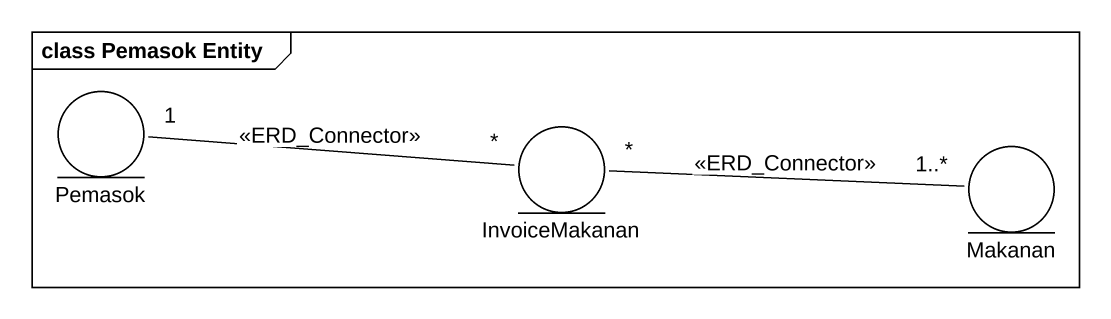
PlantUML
@startuml
mainframe class Pemasok Entity
entity Pemasok
entity InvoiceMakanan
entity Makanan
Pemasok "1" -right- "*" InvoiceMakanan : <<ERD_Connector>>
InvoiceMakanan "*" -right- "1..*" Makanan : <<ERD_Connector>>
@enduml
